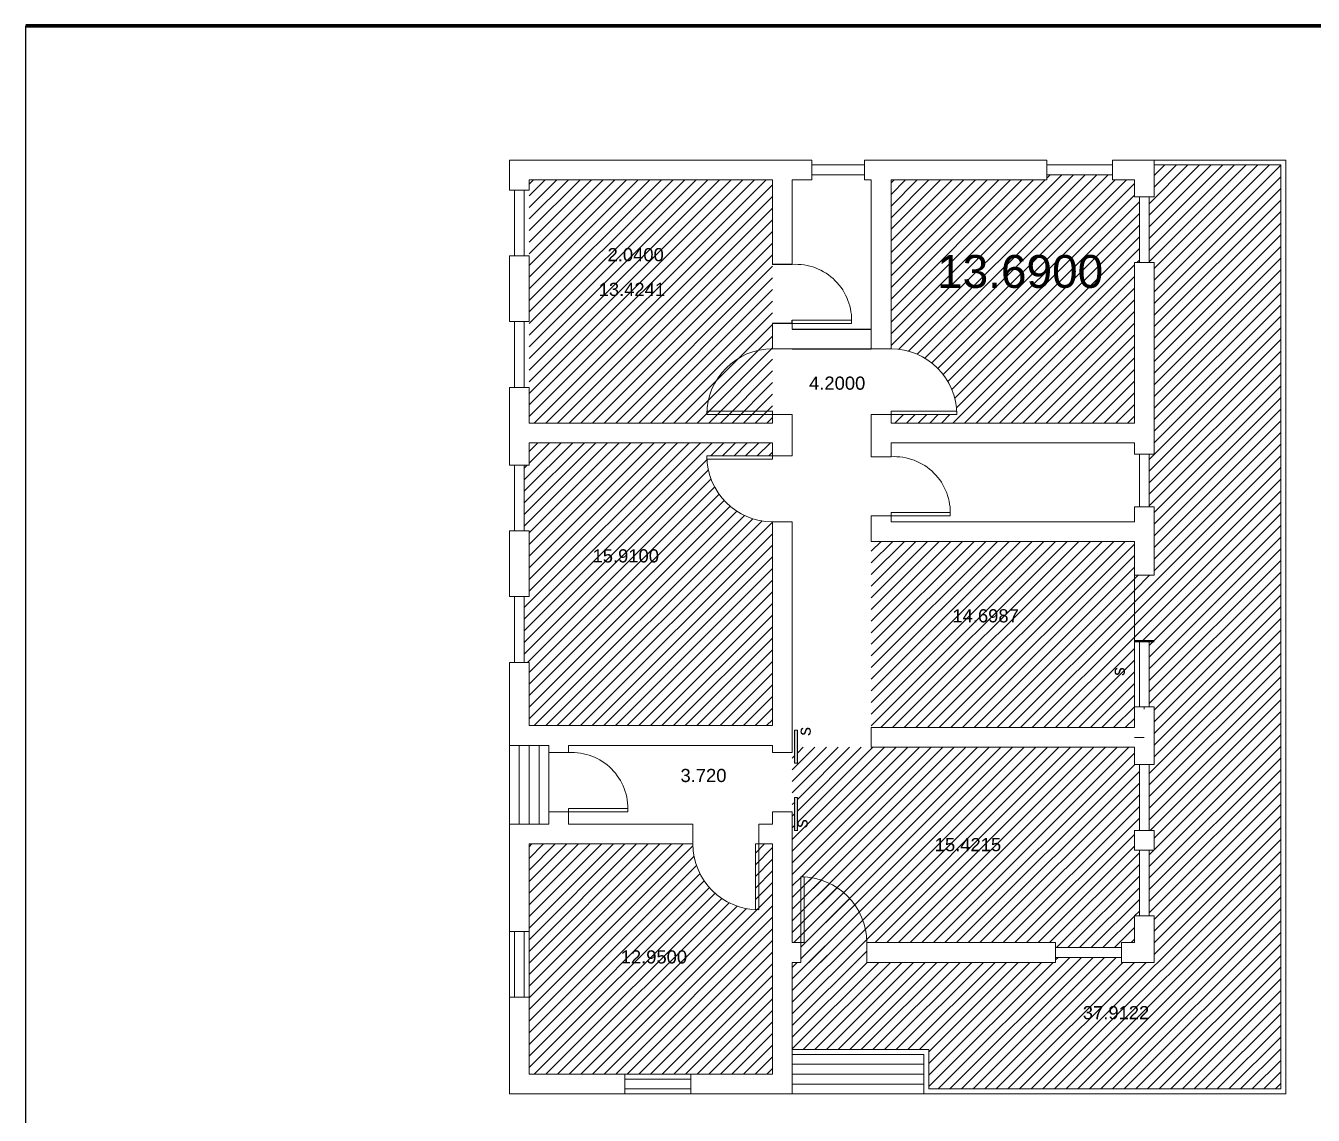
# Model space of a CAD drawing. Header units: inches. Extents: x -59 to 212, y 9 to 737.
# Drawn here: x -58.92 to -39.35, y 475.09 to 491.65 of the extents above; entities that cross this region are included whole.
import ezdxf

# ---------------------------------------------------------------- set-up
doc = ezdxf.new("R2010")
doc.units = ezdxf.units.IN
doc.header["$MEASUREMENT"] = 0
doc.layers.add('A_WALL_3D', color=1, linetype='Continuous')
doc.styles.get("Standard").update_dxf_attribs({"font": 'arial.ttf'})
doc.styles.add('STYLUS', font='stylu.ttf')
pattern_1 = [(45, (-91.20881, 443.99848), (-0.08838835, 0.08838835), [])]

msp = doc.modelspace()

# ---------------------------------------------------------------- hatches: boundary and pattern name
at = {"lineweight": 0, "true_color": 0x4554a5}
h = msp.add_hatch(dxfattribs=at)
h.set_pattern_fill('ANSI31', color=175)
h.set_pattern_definition(pattern_1)
h.paths.add_polyline_path([(-39.84055, 489.53602), (-41.76555, 489.53602), (-41.76555, 489.0537), (-41.84055, 489.0537), (-41.84055, 488.0537), (-41.76555, 488.0537), (-41.76555, 485.1393), (-41.84055, 485.1393), (-41.84055, 484.3393), (-41.76555, 484.3393), (-41.76555, 483.29682), (-42.06555, 483.29682), (-42.06555, 482.29682), (-41.84055, 482.29682), (-41.84055, 481.29682), (-41.76555, 481.29682), (-41.76555, 480.41751), (-41.84055, 480.41751), (-41.84055, 479.41751), (-41.76555, 479.41751), (-41.76555, 479.11751), (-41.84055, 479.11751), (-41.84055, 478.11751), (-41.76555, 478.11751), (-41.76555, 477.41102), (-42.26418, 477.41102), (-42.26418, 477.48602), (-43.26418, 477.48602), (-43.26418, 477.41102), (-46.13352, 477.41102), (-46.13352, 477.71258, 0.39923536), (-47.08368, 478.70978), (-47.08352, 477.71103), (-47.13352, 477.71103), (-47.13352, 477.71102), (-47.13352, 477.41102), (-47.26555, 477.41102), (-47.26555, 476.08602), (-45.19055, 476.08602), (-45.19055, 475.48602), (-39.84055, 475.48602)])
at = {"lineweight": 0, "true_color": 0x642165}
h = msp.add_hatch(dxfattribs=at)
h.set_pattern_fill('ANSI31', color=219)
h.set_pattern_definition(pattern_1)
h.paths.add_polyline_path([(-47.56555, 489.31102), (-51.26555, 489.31102), (-51.26555, 485.61102), (-47.56555, 485.61102)])
h.paths.add_polyline_path([(-48.56555, 485.7394), (-48.56556, 485.79096), (-48.56431, 485.79096, 0.01289479)], flags=16)
h = msp.add_hatch(dxfattribs=at)
h.set_pattern_fill('ANSI31', color=219)
h.set_pattern_definition(pattern_1)
h.paths.add_polyline_path([(-44.7668, 485.79113), (-44.76555, 485.79113), (-44.76556, 485.74113), (-45.76555, 485.74129), (-45.76555, 485.61102), (-42.06555, 485.61102), (-42.06555, 488.0537), (-41.99055, 488.0537), (-41.99055, 489.0537), (-42.06555, 489.0537), (-42.06555, 489.31102), (-42.39659, 489.31102), (-42.39659, 489.38602), (-43.39659, 489.38602), (-43.39659, 489.31102), (-45.76555, 489.31102), (-45.76555, 486.7413, -0.39968395)])
h = msp.add_hatch(dxfattribs=at)
h.set_pattern_fill('ANSI31', color=219)
h.set_pattern_definition(pattern_1)
h.paths.add_polyline_path([(-47.56555, 484.11102, -0.4142628), (-48.56555, 485.11119), (-47.56555, 485.11102), (-47.56555, 485.31102), (-51.26555, 485.31102), (-51.26555, 484.97217), (-51.34055, 484.97217), (-51.34055, 483.97217), (-51.26555, 483.97217), (-51.26555, 482.97217), (-51.34055, 482.97217), (-51.34055, 481.97217), (-51.26555, 481.97217), (-51.26555, 481.01102), (-50.66555, 481.01102), (-47.56555, 481.01102)])
at = {"lineweight": 0}
h = msp.add_hatch(dxfattribs=at)
h.set_pattern_fill('ANSI31', color=1)
h.set_pattern_definition(pattern_1)
h.paths.add_polyline_path([(-42.06555, 483.29682), (-42.06555, 483.81102), (-46.06555, 483.81102), (-46.06555, 480.98122), (-42.06555, 480.98122), (-42.06555, 481.29682)])
h.paths.add_polyline_path([(-42.08583, 481.69412), (-42.07476, 481.94292), (-42.5377, 481.96352), (-42.54877, 481.71472)], flags=24)
h = msp.add_hatch(color=7, dxfattribs=at)
h.dxf.hatch_style = 1
h.paths.add_polyline_path([(-47.18848, 480.94061), (-47.23332, 480.94061), (-47.23332, 480.44061), (-47.18848, 480.44061)])
at = {"lineweight": 0, "true_color": 0xf27172}
h = msp.add_hatch(dxfattribs=at)
h.set_pattern_fill('ANSI31', color=11)
h.set_pattern_definition(pattern_1)
h.paths.add_polyline_path([(-41.99055, 480.41751), (-42.06555, 480.41751), (-42.06555, 480.68122), (-46.06555, 480.68122), (-47.18848, 480.68122), (-47.18848, 480.44061), (-47.23332, 480.44061), (-47.23332, 480.68122), (-47.26555, 480.68122), (-47.26555, 480.60063), (-47.26555, 479.70063), (-47.26555, 477.71102), (-47.13352, 477.71102), (-47.13352, 477.41102), (-46.13352, 477.41102), (-46.13352, 477.71102), (-43.26418, 477.71102), (-43.26418, 477.63602), (-42.26418, 477.63602), (-42.26418, 477.71102), (-42.06555, 477.71102), (-42.06555, 478.11751), (-41.99055, 478.11751), (-41.99055, 479.11751), (-42.06555, 479.11751), (-42.06555, 479.41751), (-41.99055, 479.41751)])
h.paths.add_polyline_path([(-47.18652, 479.91601), (-47.18652, 479.41601), (-47.23136, 479.41601), (-47.23136, 479.91601)], flags=16)
h.paths.add_polyline_path([(-47.13524, 478.71102), (-47.08368, 478.71103), (-47.08368, 478.70978, 0.01289479)], flags=16)
h.paths.add_polyline_path([(-46.90714, 479.38186), (-46.89606, 479.63066), (-47.359, 479.65127), (-47.37007, 479.40246)], flags=9)
at = {"lineweight": 0}
h = msp.add_hatch(color=7, dxfattribs=at)
h.dxf.hatch_style = 1
h.paths.add_polyline_path([(-47.18652, 479.91601), (-47.23136, 479.91601), (-47.23136, 479.41601), (-47.18652, 479.41601)])
h = msp.add_hatch(dxfattribs=at)
h.set_pattern_fill('ANSI31', color=3)
h.set_pattern_definition(pattern_1)
h.paths.add_polyline_path([(-48.77681, 479.21102, 0.39968629), (-47.82664, 478.21227), (-47.8268, 479.21102), (-47.7768, 479.21102), (-47.56555, 479.21102), (-47.56555, 477.71102), (-47.56555, 475.71102), (-51.26555, 475.71102), (-51.26555, 479.21102), (-50.66555, 479.21102)])

# ---------------------------------------------------------------- linework, layer by layer
at = {"color": 1}
msp.add_line((-58.91673, 455.72037), (-58.91673, 491.65315), dxfattribs=at)
at = {"lineweight": 0}
for p, q in [((-46.96921, 489.61102), (-51.56555, 489.61102)), ((-51.56555, 489.61102), (-51.56555, 489.15362)), ((-46.96921, 489.61102), (-46.96921, 489.31102)), ((-46.96921, 489.53602), (-46.16921, 489.53602)), ((-43.39659, 489.61102), (-46.16921, 489.61102)), ((-46.16921, 489.61102), (-46.16921, 489.31102)), ((-43.39659, 489.31102), (-43.39659, 489.61102)), ((-43.39659, 489.53602), (-42.39659, 489.53602)), ((-41.76555, 489.61102), (-42.39659, 489.61102)), ((-42.39659, 489.31102), (-42.39659, 489.61102)), ((-41.76555, 489.0537), (-41.76555, 489.61102)), ((-47.56555, 489.31102), (-51.26555, 489.31102)), ((-51.26555, 489.31102), (-51.26555, 489.15362)), ((-47.56555, 489.31102), (-47.56555, 488.02443)), ((-46.96921, 489.31102), (-47.26555, 489.31102)), ((-47.26555, 489.31102), (-47.26555, 488.02443)), ((-46.96921, 489.38602), (-46.16921, 489.38602)), ((-46.06555, 489.31102), (-46.16921, 489.31102)), ((-46.06555, 489.31102), (-46.06555, 486.74113)), ((-43.39659, 489.31102), (-45.76555, 489.31102)), ((-45.76555, 489.31102), (-45.76555, 486.74113)), ((-43.39659, 489.38602), (-42.39659, 489.38602)), ((-42.06555, 489.31102), (-42.39659, 489.31102)), ((-42.06555, 489.0537), (-42.06555, 489.31102)), ((-51.56555, 489.15362), (-51.26555, 489.15362)), ((-51.49055, 488.15362), (-51.49055, 489.15362)), ((-51.34055, 488.15362), (-51.34055, 489.15362)), ((-42.06555, 489.0537), (-41.76555, 489.0537)), ((-41.99055, 489.0537), (-41.99055, 488.0537)), ((-41.84055, 489.0537), (-41.84055, 488.0537)), ((-51.56555, 488.15362), (-51.56555, 487.15362)), ((-51.56555, 488.15362), (-51.26555, 488.15362)), ((-51.26555, 488.15362), (-51.26555, 487.15362)), ((-42.06555, 485.61102), (-42.06555, 488.0537)), ((-42.06555, 488.0537), (-41.76555, 488.0537)), ((-41.76555, 485.1393), (-41.76555, 488.0537)), ((-51.56555, 487.15362), (-51.26555, 487.15362)), ((-51.49055, 486.15362), (-51.49055, 487.15362)), ((-51.34055, 486.15362), (-51.34055, 487.15362)), ((-47.56555, 487.12445), (-47.56555, 486.74113)), ((-47.26555, 487.12445), (-47.26555, 487.04113)), ((-51.56555, 486.15362), (-51.56555, 485.46102)), ((-51.56555, 486.15362), (-51.26555, 486.15362)), ((-51.26555, 486.15362), (-51.26555, 485.61102)), ((-47.56555, 485.74113), (-47.56555, 485.61102)), ((-47.26555, 485.74113), (-47.26555, 485.11102)), ((-46.06555, 485.74113), (-46.06555, 485.2232)), ((-45.76555, 485.74113), (-45.76555, 485.61102)), ((-51.26555, 485.61102), (-47.56555, 485.61102)), ((-42.06555, 485.61102), (-45.76555, 485.61102)), ((-51.56555, 485.46102), (-51.56555, 484.97217)), ((-51.26555, 485.31102), (-51.26555, 484.97217)), ((-51.26555, 485.31102), (-47.56555, 485.31102)), ((-47.56555, 485.31102), (-47.56555, 485.11102)), ((-46.06555, 485.09919), (-46.06555, 485.31102)), ((-45.76555, 485.09919), (-45.76555, 485.31102)), ((-42.06555, 485.31102), (-45.76555, 485.31102)), ((-42.06555, 485.1393), (-42.06555, 485.31102)), ((-42.06555, 485.1393), (-41.76555, 485.1393)), ((-41.99055, 485.1393), (-41.99055, 484.3393)), ((-41.84055, 485.1393), (-41.84055, 484.3393)), ((-51.56555, 484.97217), (-51.26555, 484.97217)), ((-51.49055, 483.97217), (-51.49055, 484.97217)), ((-51.34055, 483.97217), (-51.34055, 484.97217)), ((-47.56556, 485.06102), (-47.56555, 485.11102)), ((-47.56555, 485.11102), (-47.26555, 485.11102)), ((-42.06555, 484.11102), (-42.06555, 484.3393)), ((-42.06555, 484.3393), (-41.76555, 484.3393)), ((-41.76555, 483.29682), (-41.76555, 484.3393)), ((-46.06555, 484.19919), (-46.06555, 483.81102)), ((-45.76555, 484.19919), (-45.76555, 484.11102)), ((-51.56555, 483.97217), (-51.56555, 482.97217)), ((-51.56555, 483.97217), (-51.26555, 483.97217)), ((-51.26555, 483.97217), (-51.26555, 482.97217)), ((-47.56555, 484.11102), (-47.56555, 481.01102)), ((-47.56555, 484.11102), (-47.26555, 484.11102)), ((-47.26555, 484.11102), (-47.26555, 480.60063)), ((-45.76555, 484.11102), (-42.06555, 484.11102)), ((-46.06555, 483.81102), (-42.06555, 483.81102)), ((-42.06555, 483.29682), (-42.06555, 483.81102)), ((-42.06555, 483.29682), (-41.76555, 483.29682)), ((-42.06555, 483.29682), (-42.06555, 481.17702)), ((-51.56555, 482.97217), (-51.26555, 482.97217)), ((-51.49055, 481.97217), (-51.49055, 482.97217)), ((-51.34055, 481.97217), (-51.34055, 482.97217)), ((-42.06555, 482.30682), (-41.76555, 482.30682)), ((-42.06555, 482.29682), (-41.76555, 482.29682)), ((-42.06555, 482.28682), (-41.76555, 482.28682)), ((-41.99055, 481.29682), (-41.99055, 482.28682)), ((-41.84055, 481.29682), (-41.84055, 482.28682)), ((-51.56555, 481.97217), (-51.56555, 480.71102)), ((-51.56555, 481.97217), (-51.26555, 481.97217)), ((-51.26555, 481.97217), (-51.26555, 481.01102)), ((-42.06555, 480.98122), (-42.06555, 481.29682)), ((-42.06555, 481.29682), (-41.76555, 481.29682)), ((-41.76555, 480.41751), (-41.76555, 481.29682)), ((-51.26555, 481.01102), (-50.66555, 481.01102)), ((-50.66555, 481.01102), (-47.56555, 481.01102)), ((-42.06555, 480.98122), (-46.06555, 480.98122)), ((-46.06555, 480.98122), (-46.06555, 480.68122)), ((-51.56555, 480.71102), (-50.96555, 480.71102)), ((-50.96555, 480.71102), (-50.96555, 480.60063)), ((-50.66555, 480.71102), (-50.66555, 480.60063)), ((-50.66555, 480.71102), (-47.56555, 480.71102)), ((-47.56555, 480.71102), (-47.56555, 480.60063)), ((-42.06555, 480.68122), (-46.06555, 480.68122)), ((-42.06555, 480.41751), (-42.06555, 480.68122)), ((-50.96555, 480.60063), (-50.66555, 480.60063)), ((-47.56555, 480.60063), (-47.26555, 480.60063)), ((-42.06555, 480.41751), (-41.76555, 480.41751)), ((-41.99055, 480.41751), (-41.99055, 479.41102)), ((-41.84055, 480.41751), (-41.84055, 479.41102)), ((-50.96555, 479.70063), (-50.96555, 479.51102)), ((-50.96555, 479.70063), (-50.66555, 479.70063)), ((-50.66555, 479.70063), (-50.66555, 479.51102)), ((-47.56555, 479.70063), (-47.56555, 479.51102)), ((-47.56555, 479.70063), (-47.26555, 479.70063)), ((-47.26555, 479.70063), (-47.26555, 477.71102)), ((-50.96555, 479.51102), (-51.56555, 479.51102)), ((-51.56555, 479.51102), (-51.56555, 475.41102)), ((-50.66555, 479.51102), (-48.7768, 479.51102)), ((-48.7768, 479.51102), (-48.7768, 479.21102)), ((-47.7768, 479.51102), (-47.56555, 479.51102)), ((-47.7768, 479.51102), (-47.7768, 479.21102)), ((-42.06555, 479.11751), (-42.06555, 479.41751)), ((-42.06555, 479.41751), (-41.76555, 479.41751)), ((-41.76555, 479.11751), (-41.76555, 479.41751)), ((-50.66555, 479.21102), (-51.26555, 479.21102)), ((-51.26555, 479.21102), (-51.26555, 475.71102)), ((-50.66555, 479.21102), (-48.7768, 479.21102)), ((-47.7768, 479.21102), (-47.56555, 479.21102)), ((-47.56555, 479.21102), (-47.56555, 477.71102)), ((-42.06555, 479.11751), (-41.76555, 479.11751)), ((-41.99055, 479.11751), (-41.99055, 478.11751)), ((-41.84055, 479.11751), (-41.84055, 478.11751)), ((-42.06555, 477.71102), (-42.06555, 478.11751)), ((-42.06555, 478.11751), (-41.76555, 478.11751)), ((-41.76555, 477.41102), (-41.76555, 478.11751)), ((-51.56555, 477.88019), (-51.26555, 477.88019)), ((-51.49055, 477.88019), (-51.49055, 476.88019)), ((-51.34055, 477.88019), (-51.34055, 476.88019)), ((-47.56555, 475.71102), (-47.56555, 477.71102)), ((-47.26555, 477.71102), (-47.13352, 477.71102)), ((-47.13352, 477.71102), (-47.13352, 477.41102)), ((-46.13352, 477.71102), (-43.26418, 477.71102)), ((-46.13352, 477.71102), (-46.13352, 477.41102)), ((-43.26418, 477.71102), (-43.26418, 477.41102)), ((-42.26418, 477.71102), (-42.06555, 477.71102)), ((-42.26418, 477.71102), (-42.26418, 477.41102)), ((-43.26418, 477.63602), (-42.26418, 477.63602)), ((-43.26418, 477.48602), (-42.26418, 477.48602)), ((-47.26555, 477.41102), (-47.13352, 477.41102)), ((-47.26555, 475.41102), (-47.26555, 477.41102)), ((-46.13352, 477.41102), (-43.26418, 477.41102)), ((-42.26418, 477.41102), (-41.76555, 477.41102)), ((-51.56555, 476.88019), (-51.26555, 476.88019)), ((-51.26555, 475.71102), (-47.56555, 475.71102)), ((-49.81048, 475.71102), (-49.81048, 475.41102)), ((-48.81048, 475.71102), (-48.81048, 475.41102)), ((-51.56555, 475.41102), (-47.26555, 475.41102))]:
    msp.add_line(p, q, dxfattribs=at)
at = {"color": 2, "lineweight": 0}
for p, q in [((-41.76555, 489.53602), (-41.76555, 489.61102)), ((-41.76555, 489.61102), (-39.76555, 489.61102)), ((-41.76555, 489.53602), (-39.84055, 489.53602)), ((-39.84055, 475.48602), (-39.84055, 489.53602)), ((-39.76555, 475.41102), (-39.76555, 489.61102)), ((-46.36555, 487.12445), (-47.26555, 487.1246)), ((-47.26554, 487.1746), (-46.36554, 487.17445)), ((-47.56556, 485.79113), (-48.56556, 485.79096)), ((-48.56556, 485.79096), (-48.56555, 485.74096)), ((-48.56555, 485.74096), (-47.56555, 485.74113)), ((-47.56556, 485.79113), (-47.56556, 485.74113)), ((-44.76556, 485.74113), (-45.76556, 485.74129)), ((-45.76555, 485.79129), (-44.76555, 485.79113)), ((-45.76555, 485.79129), (-45.76555, 485.74129)), ((-44.76555, 485.79113), (-44.76556, 485.74113)), ((-47.56556, 485.06102), (-48.56556, 485.06119)), ((-48.56555, 485.11119), (-47.56555, 485.11102)), ((-45.76554, 484.24936), (-45.76555, 484.19936)), ((-44.86555, 484.19921), (-45.76555, 484.19936)), ((-45.76554, 484.24936), (-44.86554, 484.24921)), ((-47.23332, 480.44061), (-47.23332, 480.94061)), ((-47.23332, 480.94061), (-47.18848, 480.94061)), ((-47.18848, 480.94061), (-47.18848, 480.44061)), ((-51.56555, 480.71102), (-51.56555, 479.51102)), ((-51.41555, 480.71102), (-51.41555, 479.51102)), ((-51.26555, 480.71102), (-51.26555, 479.51102)), ((-51.11555, 480.71102), (-51.11555, 479.51102)), ((-50.96555, 480.71102), (-50.96555, 479.51102)), ((-47.23332, 480.44061), (-47.18332, 480.44061)), ((-47.23136, 479.91601), (-47.18652, 479.91601)), ((-47.23136, 479.41601), (-47.23136, 479.91601)), ((-47.18652, 479.91601), (-47.18652, 479.41601)), ((-49.76555, 479.70063), (-50.66555, 479.70078)), ((-50.66554, 479.75078), (-49.76554, 479.75063)), ((-50.66554, 479.75078), (-50.66554, 479.70078)), ((-47.23136, 479.41601), (-47.18136, 479.41601)), ((-47.8268, 479.21102), (-47.82664, 478.21102)), ((-47.8268, 479.21102), (-47.7768, 479.21102)), ((-47.77664, 478.21102), (-47.7768, 479.21102)), ((-47.08368, 478.71103), (-47.13368, 478.71102)), ((-47.13368, 478.71102), (-47.13352, 477.71102)), ((-47.08352, 477.71103), (-47.08368, 478.71103)), ((-47.82686, 478.21393), (-47.77686, 478.21394)), ((-47.08352, 477.71103), (-47.13352, 477.71103)), ((-47.26555, 476.08602), (-45.19055, 476.08602)), ((-47.26555, 476.01102), (-45.26555, 476.01102)), ((-45.26555, 475.41102), (-45.26555, 476.01102)), ((-45.19055, 475.48602), (-45.19055, 476.08602)), ((-47.26555, 475.86102), (-45.26555, 475.86102)), ((-47.26555, 475.71102), (-45.26555, 475.71102)), ((-47.26555, 475.56102), (-45.26555, 475.56102)), ((-47.26555, 475.41102), (-39.76555, 475.41102)), ((-45.19055, 475.48602), (-39.84055, 475.48602))]:
    msp.add_line(p, q, dxfattribs=at)
for p, q in [((-47.26538, 488.02443), (-47.56538, 488.02443)), ((-47.26555, 487.12445), (-47.56555, 487.12445)), ((-47.26555, 487.1246), (-47.26555, 487.1746)), ((-47.26555, 487.04113), (-46.06555, 487.04113)), ((-47.26555, 486.74113), (-46.06555, 486.74113))]:
    msp.add_line(p, q)
at = {"color": 7, "lineweight": 0}
for p, q in [((-47.56555, 486.74113), (-47.26555, 486.74113)), ((-46.06555, 486.74113), (-45.76555, 486.74113)), ((-47.56555, 485.74113), (-47.26555, 485.74113)), ((-46.06555, 485.74113), (-45.76555, 485.74113)), ((-46.06555, 485.09919), (-45.76555, 485.09919)), ((-45.76555, 484.19919), (-46.06555, 484.19919))]:
    msp.add_line(p, q, dxfattribs=at)
at = {"color": 5, "lineweight": 0}
for p, q in [((-41.91555, 481.29682), (-41.91555, 481.26102)), ((-41.91555, 480.83122), (-42.06555, 480.83122))]:
    msp.add_line(p, q, dxfattribs=at)
at = {"color": 0, "lineweight": 0}
for p, q in [((-49.81048, 475.63602), (-48.81048, 475.63602)), ((-49.81048, 475.48602), (-48.81048, 475.48602))]:
    msp.add_line(p, q, dxfattribs=at)
at = {"color": 1, "lineweight": 100}
msp.add_lwpolyline([(-58.91673, 491.65315), (-19.77863, 491.65315), (-19.77863, 455.72037), (-58.91673, 455.72037)], dxfattribs=at)
at = {"layer": 'A_WALL_3D', "color": 2, "lineweight": 0}
for centre, radius, start, end in [((-47.21489, 487.17508), 0.85085, 356.588656, 93.4018), ((-47.56555, 485.74113), 1, 90.009705, 180.009631), ((-45.76556, 485.74129), 1, 359.990369, 89.990295), ((-47.56555, 485.11102), 1, 179.990369, 269.990295), ((-45.71489, 484.24984), 0.85085, 356.588656, 93.4018), ((-50.61489, 479.75126), 0.85085, 356.588656, 93.4018), ((-47.7768, 479.21102), 1, 180.009705, 270.009631), ((-47.13352, 477.71102), 1, 0.009705, 90.009631)]:
    msp.add_arc(centre, radius, start, end, dxfattribs=at)

# ---------------------------------------------------------------- texts
at = {"attachment_point": 1}
for s, insert, char_height, width in [('2.0400', (-50.07352, 488.27217), 0.2, 0.8746658), (' 13.6900', (-45.25898, 488.16717), 0.5, 2.8198158), (' 13.4241', (-50.2865, 487.74439), 0.2, 1.0881037), ('4.2000', (-47.01074, 486.31853), 0.2, 0.8795362), ('15.9100', (-50.30186, 483.69235), 0.2, 1.0144748), ('14.6987', (-44.83252, 482.7807), 0.2, 1.015191), ('3.720', (-48.96495, 480.35283), 0.2, 0.7077831), ('15.4215', (-45.10118, 479.30141), 0.2, 1.0167667), ('12.9500', (-49.87439, 477.59404), 0.2, 1.0144748), (' 37.9122', (-42.92788, 476.74637), 0.2, 1.1264939)]:
    msp.add_mtext(s, dxfattribs=dict(at, insert=insert, char_height=char_height, width=width))
at = {"color": 2, "lineweight": 0, "char_height": 0.2, "attachment_point": 1, "rotation": 87.451772, "style": 'STYLUS'}
for insert in [(-42.41454, 481.77199), (-47.18848, 480.86208), (-47.23584, 479.45973)]:
    msp.add_mtext_dynamic_manual_height_columns('s', width=0.1453898, gutter_width=2.12639, heights=[0], dxfattribs=dict(at, insert=insert))

doc.saveas('drawing.dxf')
